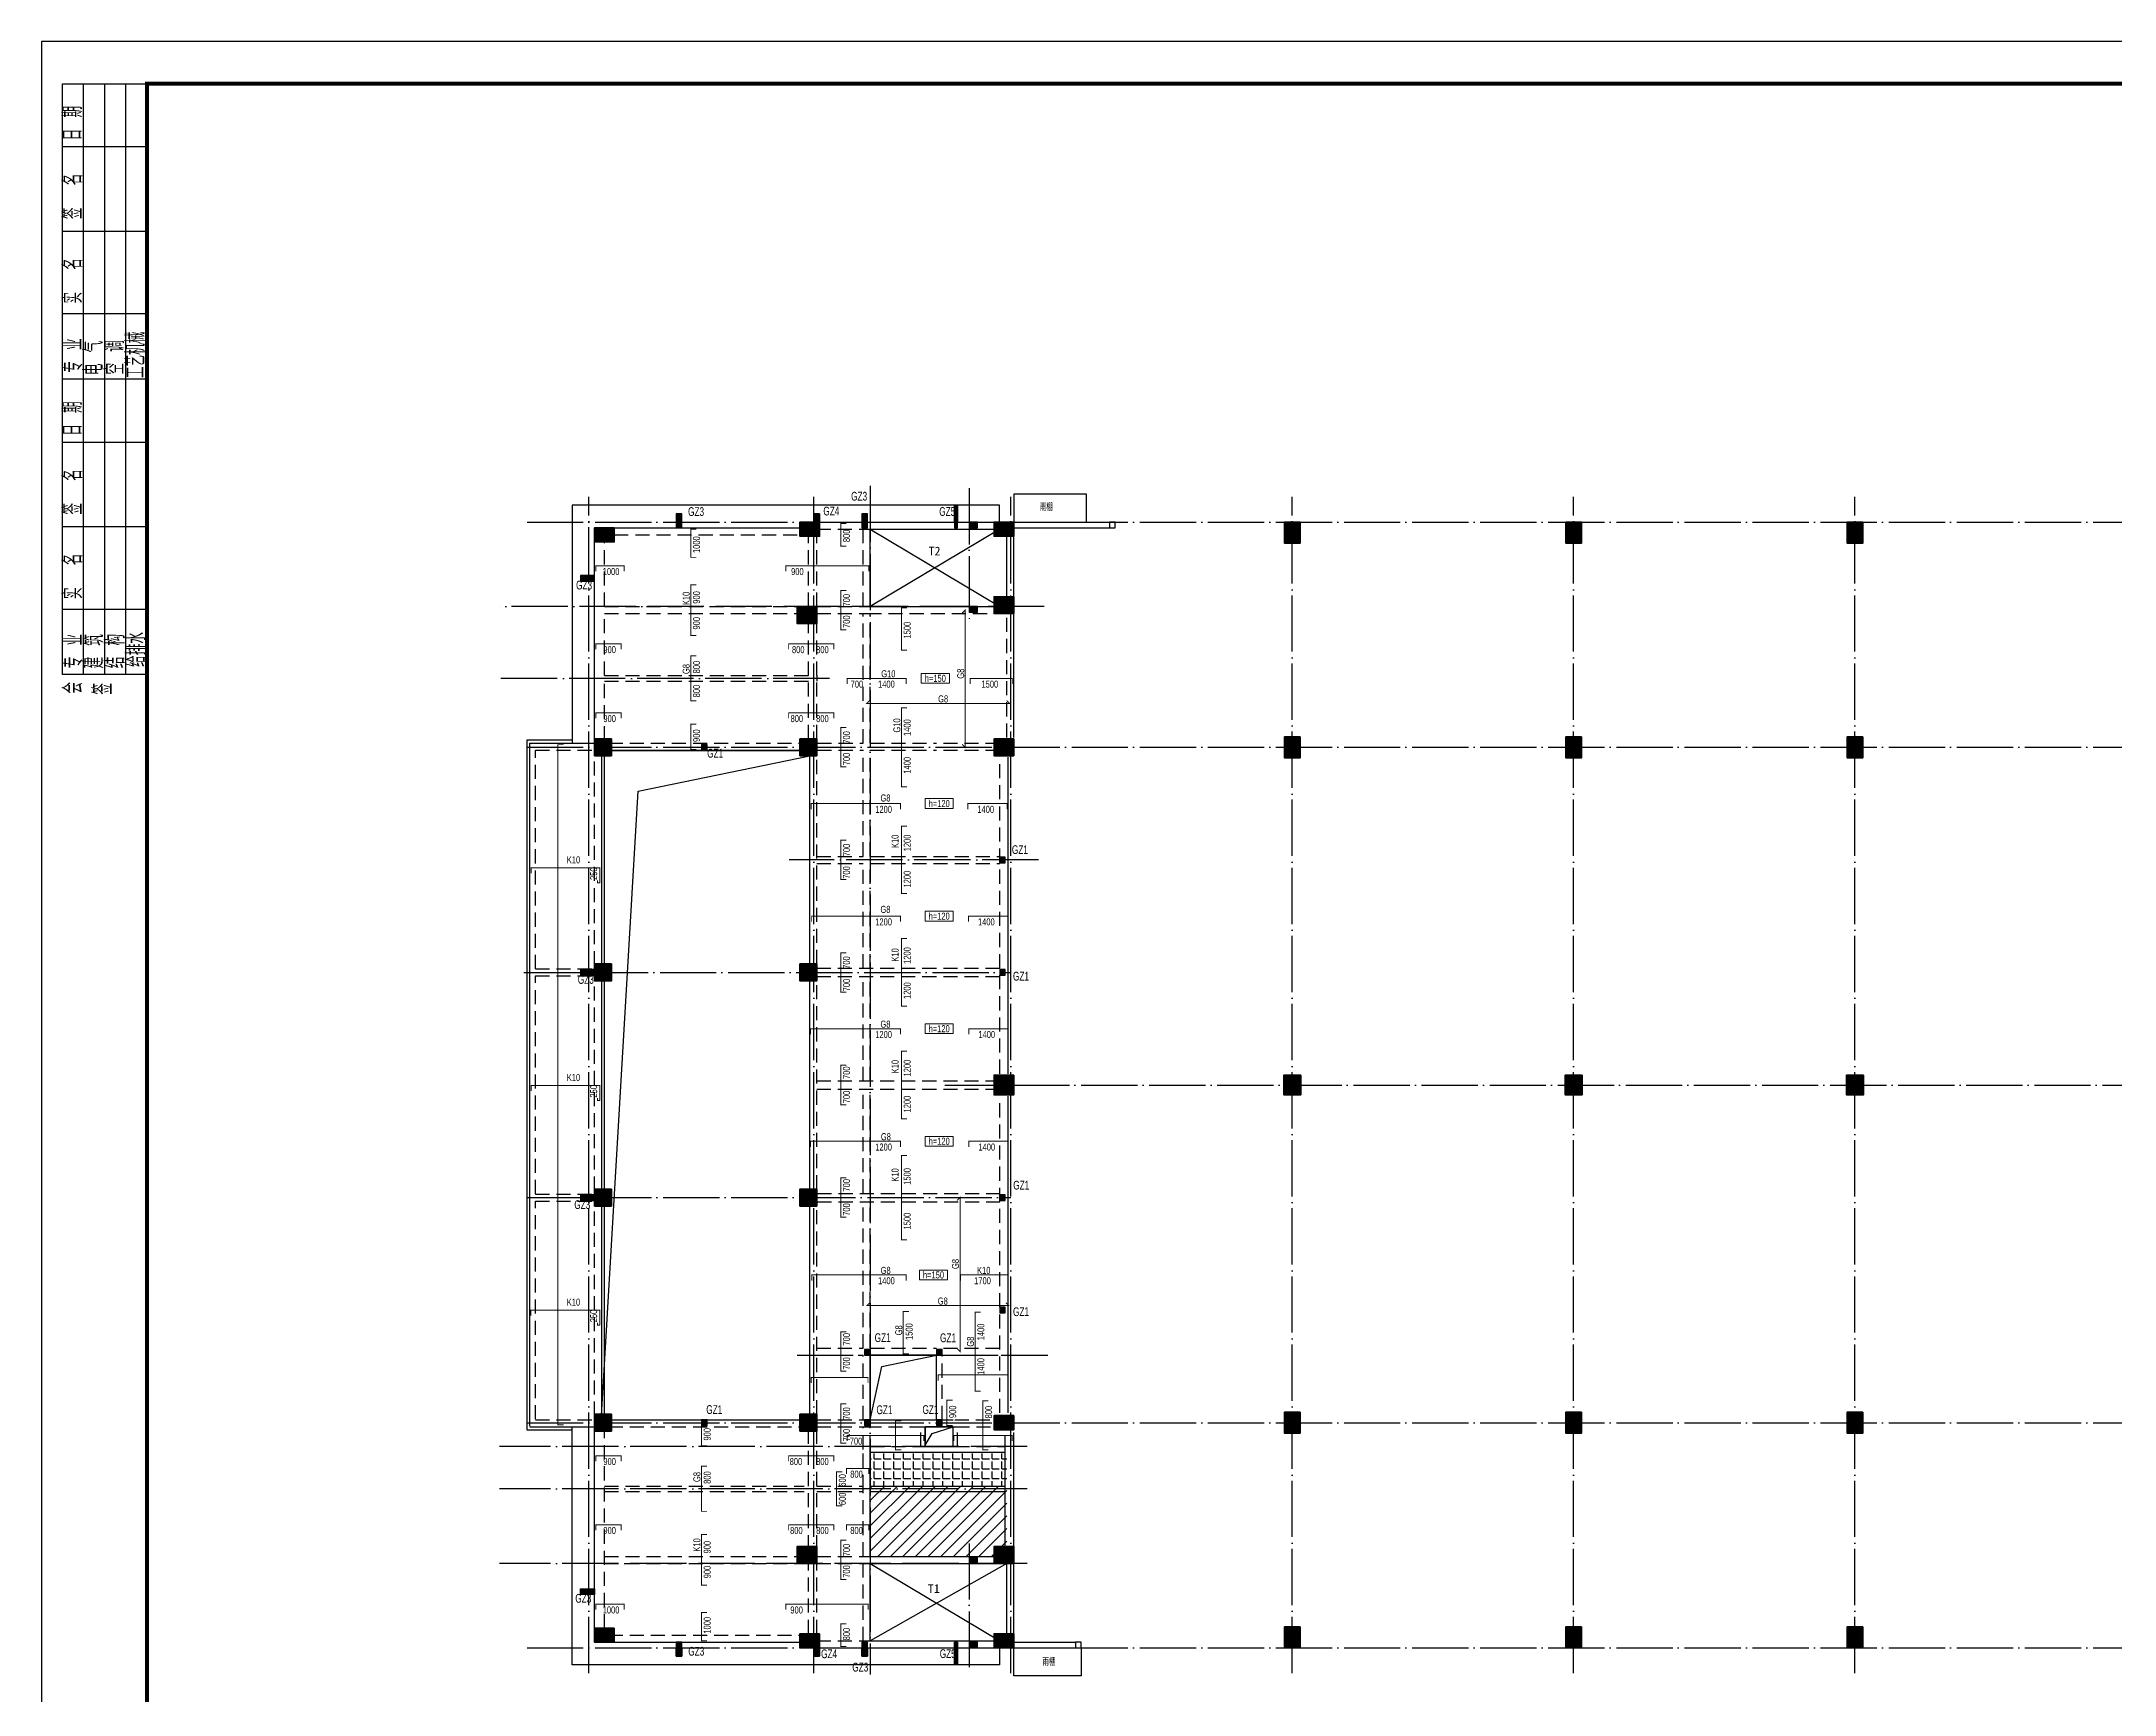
# Model space of a CAD drawing. Extents: x -695511 to 885008, y -751583 to -95266.
# Drawn here: x -69348 to 4335, y -397468 to -338728 of the extents above; entities that cross this region are included whole.
import ezdxf
from ezdxf.enums import TextEntityAlignment as Align

# ---------------------------------------------------------------- set-up
doc = ezdxf.new("R2010")
doc.units = 0
doc.header["$LTSCALE"] = 1000
doc.header["$MEASUREMENT"] = 0
doc.linetypes.add('DOTE', pattern=[2.42, 2, -0.2, 0.02, -0.2])
doc.linetypes.add('线型3', pattern=[750, 500, -250])
for name, color, linetype in [('14', 1, 'Continuous'), ('3T_GLASS', 5, 'Continuous'), ('_0', 7, 'Continuous'), ('DOTE', 1, 'Continuous'), ('GZ', 211, 'Continuous'), ('PUB_HATCH', 8, 'Continuous'), ('PUB_TITLE', 4, 'Continuous'), ('SEDOTE', 40, 'DOTE'), ('TZ', 11, 'Continuous'), ('WALL', 4, 'Continuous'), ('填充', 8, 'Continuous'), ('板厚标注', 7, 'Continuous'), ('板厚标注边框', 7, 'Continuous')]:
    doc.layers.add(name, color=color, linetype=linetype)
for name, color, linetype, lineweight in [('BEAM', 4, 'Continuous', 25), ('BEAM-DASH', 4, '线型3', 25), ('HOLE', 7, 'Continuous', 25), ('楼板正筋文字', 7, 'Continuous', 18), ('楼板正筋钢筋', 1, 'Continuous', 35), ('楼板负筋文字', 7, 'Continuous', 18), ('楼板负筋标注', 142, 'Continuous', 18), ('楼板负筋钢筋', 14, 'Continuous', 35), ('砼柱', 2, 'Continuous', 35)]:
    doc.layers.add(name, color=color, linetype=linetype, lineweight=lineweight)
doc.styles.add('hztxt', font='romand_pkpm', dxfattribs={"bigfont": 'gbcbig'})
doc.styles.add('宋体', font='simsun.ttc')
doc.styles.add('样式 1', font='GS_TXT.shx', dxfattribs={"width": 0.7, "height": 375, "bigfont": 'yjkchn.shx'})
doc.styles.add('样式 5', font='GS_TXT.shx', dxfattribs={"width": 0.7, "height": 250, "bigfont": 'yjkchn.shx'})

# ---------------------------------------------------------------- blocks, each defined once
blk = doc.blocks.new('zw')
at = {"layer": 'DOTE', "linetype": 'DOTE'}
for p, q in [((-185373, -1049032), (-185373, -1007232)), ((-177373, -1049032), (-177373, -1007232)), ((-170373, -1049032), (-170373, -1007232)), ((-160373, -1049032), (-160373, -1007232)), ((-150373, -1049032), (-150373, -1007232)), ((-140373, -1049032), (-140373, -1007232)), ((-187573, -1008132), (-73373, -1008132)), ((-187573, -1016132), (-73373, -1016132)), ((-187684, -1024132), (-170373, -1024132)), ((-172717, -1028132), (-73373, -1028132)), ((-187573, -1032132), (-170373, -1032132)), ((-187573, -1040132), (-73373, -1040132)), ((-187573, -1048132), (-73373, -1048132))]:
    blk.add_line(p, q, dxfattribs=at)
blk = doc.blocks.new('2fmb')
at = {"layer": 'BEAM'}
for p, q in [((-1574, -768094), (5126, -768094)), ((5626, -767894), (7426, -767894)), ((7426, -767894), (12126, -767894)), ((7426, -768144), (12126, -768144)), ((7526, -770894), (7526, -768144)), ((12376, -770644), (12376, -768394)), ((12626, -770644), (12626, -768394)), ((-2274, -770994), (-2274, -768594)), ((-2274, -773444), (-2274, -770994)), ((7426, -770894), (12126, -770894)), ((12626, -775544), (12626, -771144)), ((-2274, -775644), (-2274, -773444)), ((5626, -773344), (5626, -773544)), ((-4574, -775744), (-2274, -775744)), ((-4574, -783894), (-4574, -775744)), ((-1924, -783644), (-1924, -776144)), ((-1774, -775994), (5051, -775994)), ((5376, -783594), (5376, -776194)), ((12426, -787494), (12426, -776244)), ((-4574, -791894), (-4574, -783894)), ((-1924, -791644), (-1924, -784144)), ((5376, -791594), (5376, -784194)), ((12426, -799544), (12426, -788294)), ((-4574, -800019), (-4574, -791894)), ((-1924, -799644), (-1924, -792144)), ((5376, -799594), (5376, -792194)), ((7526, -799794), (7526, -797494)), ((7526, -797494), (9876, -797494)), ((9876, -799794), (9876, -797494)), ((-4574, -800044), (-2274, -800044)), ((-2274, -807194), (-2274, -800144)), ((-1774, -799794), (5026, -799794)), ((7426, -799794), (9401, -799794)), ((9401, -799794), (9976, -799794)), ((9401, -800044), (9976, -800044)), ((9476, -800744), (9476, -800044)), ((9976, -800044), (10551, -800044)), ((10476, -800744), (10476, -800044)), ((7526, -802244), (7526, -800844)), ((9401, -800744), (10551, -800744)), ((12326, -802244), (12326, -800844)), ((12626, -800844), (12626, -800244)), ((12626, -802244), (12626, -800844)), ((7526, -800944), (9426, -800944)), ((9426, -800944), (10526, -800944)), ((10526, -800944), (12326, -800944)), ((7526, -804644), (7526, -802244)), ((12326, -804394), (12326, -802244)), ((12626, -804394), (12626, -802244)), ((7426, -804644), (12126, -804644)), ((7426, -804894), (12126, -804894)), ((7526, -807644), (7526, -804894)), ((12376, -807394), (12376, -804894)), ((12626, -807394), (12626, -804894)), ((-1774, -807694), (5126, -807694)), ((5626, -807894), (7426, -807894)), ((7426, -807644), (12126, -807644)), ((7426, -807894), (12126, -807894))]:
    blk.add_line(p, q, dxfattribs=at)
at = {"layer": 'BEAM', "color": 2}
for p, q in [((7526, -802144), (12326, -802144)), ((7526, -802344), (12326, -802344))]:
    blk.add_line(p, q, dxfattribs=at)
at = {"layer": 'BEAM-DASH', "ltscale": 0.001}
for p, q in [((-1574, -768344), (5126, -768344)), ((5326, -770894), (5326, -768394)), ((5626, -768144), (7426, -768144)), ((5626, -770894), (5626, -768394)), ((7276, -770894), (7276, -768144)), ((-1924, -770894), (-1924, -768594)), ((-1924, -770894), (5126, -770894)), ((-1924, -771144), (5126, -771144)), ((-1924, -773344), (-1924, -771144)), ((5326, -773344), (5326, -771394)), ((5626, -770894), (7426, -770894)), ((5626, -771144), (7426, -771144)), ((5626, -773344), (5626, -771394)), ((7276, -775744), (7276, -771144)), ((7426, -771144), (12126, -771144)), ((7526, -775744), (7526, -771144)), ((12376, -775544), (12376, -771144)), ((-1924, -773344), (5326, -773344)), ((-1924, -775644), (-1924, -773544)), ((-1924, -773544), (5326, -773544)), ((5326, -775594), (5326, -773544)), ((5626, -775594), (5626, -773544)), ((-1774, -775744), (5051, -775744)), ((5651, -775744), (7276, -775744)), ((7526, -775744), (9876, -775744)), ((10126, -775744), (12076, -775744)), ((-4374, -775994), (-2274, -775994)), ((-4374, -783769), (-4374, -775994)), ((-2274, -783644), (-2274, -776144)), ((5626, -783594), (5626, -776194)), ((5651, -775994), (7276, -775994)), ((7276, -779769), (7276, -775994)), ((7526, -775994), (9876, -775994)), ((7526, -779769), (7526, -775994)), ((10126, -775994), (12076, -775994)), ((12126, -787492), (12126, -776244)), ((5626, -779769), (7276, -779769)), ((5626, -780019), (7276, -780019)), ((7276, -783744), (7276, -780019)), ((7526, -779769), (12126, -779769)), ((7526, -783744), (7526, -780019)), ((7526, -780019), (12126, -780019)), ((-4374, -783769), (-2274, -783769)), ((5626, -783744), (12126, -783744)), ((-4374, -784019), (-2274, -784019)), ((-4374, -791769), (-4374, -784019)), ((-2274, -791644), (-2274, -784144)), ((5626, -784044), (12126, -784044)), ((5626, -791594), (5626, -784194)), ((7276, -787744), (7276, -784044)), ((7526, -787744), (7526, -784044)), ((5626, -787744), (11926, -787744)), ((5626, -788044), (11926, -788044)), ((7276, -791744), (7276, -788044)), ((7526, -791744), (7526, -788044)), ((12126, -799544), (12126, -788295)), ((-4374, -791769), (-2274, -791769)), ((-4374, -792019), (-2274, -792019)), ((-4374, -799769), (-4374, -792019)), ((5651, -791744), (12126, -791744)), ((5651, -792044), (12126, -792044)), ((7276, -797244), (7276, -792044)), ((7526, -797244), (7526, -792044)), ((-2274, -799644), (-2274, -792144)), ((5626, -799594), (5626, -792194)), ((5626, -797244), (7276, -797244)), ((7526, -797244), (9876, -797244)), ((10126, -797244), (12126, -797244)), ((5626, -797494), (7276, -797494)), ((7276, -799794), (7276, -797494)), ((10076, -797494), (12126, -797494)), ((10076, -799794), (10076, -797494)), ((-4374, -799794), (-2274, -799794)), ((-1924, -807194), (-1924, -800144)), ((-1774, -800044), (5026, -800044)), ((5326, -802144), (5326, -800194)), ((5626, -799794), (7426, -799794)), ((5626, -800044), (7426, -800044)), ((5626, -802144), (5626, -800194)), ((7276, -800844), (7276, -800044)), ((7426, -800044), (9401, -800044)), ((7526, -800844), (7526, -800044)), ((9326, -800744), (9326, -800044)), ((9976, -799794), (10526, -799794)), ((10526, -799794), (12076, -799794)), ((10551, -800044), (12076, -800044)), ((10626, -800744), (10626, -800044)), ((7276, -802244), (7276, -800844)), ((7526, -800744), (9401, -800744)), ((10551, -800744), (12326, -800744)), ((12326, -800844), (12326, -800244)), ((-1924, -802144), (5176, -802144)), ((-1924, -802344), (5176, -802344)), ((5326, -804394), (5326, -802344)), ((5626, -802144), (7276, -802144)), ((5626, -802144), (5776, -802144)), ((5626, -804394), (5626, -802344)), ((5626, -802344), (7276, -802344)), ((5626, -802344), (5776, -802344)), ((7276, -804644), (7276, -802244)), ((-1924, -804644), (5126, -804644)), ((-1924, -804894), (5126, -804894)), ((5326, -807394), (5326, -804894)), ((5626, -804644), (7426, -804644)), ((5626, -807394), (5626, -804894)), ((5626, -804894), (7426, -804894)), ((7276, -807644), (7276, -804894)), ((-1774, -807444), (5126, -807444)), ((5626, -807644), (7426, -807644))]:
    blk.add_line(p, q, dxfattribs=at)
blk = doc.blocks.new('1fcol')
at = {"layer": '填充'}
h = blk.add_hatch(color=256, dxfattribs=at)
h.dxf.hatch_style = 1
h.paths.add_polyline_path([(-213643, -863463), (-214343, -863463), (-214343, -863963), (-213643, -863963)])
h = blk.add_hatch(color=256, dxfattribs=at)
h.dxf.hatch_style = 1
h.paths.add_polyline_path([(-206343, -863263), (-207043, -863263), (-207043, -863763), (-206343, -863763)])
h = blk.add_hatch(color=256, dxfattribs=at)
h.dxf.hatch_style = 1
h.paths.add_polyline_path([(-199443, -863263), (-200143, -863263), (-200143, -863763), (-199443, -863763)])
h = blk.add_hatch(color=256, dxfattribs=at)
h.dxf.hatch_style = 1
h.paths.add_polyline_path([(-189268, -863263), (-189818, -863263), (-189818, -864013), (-189268, -864013)])
h = blk.add_hatch(color=256, dxfattribs=at)
h.dxf.hatch_style = 1
h.paths.add_polyline_path([(-179268, -863263), (-179818, -863263), (-179818, -864013), (-179268, -864013)])
h = blk.add_hatch(color=256, dxfattribs=at)
h.dxf.hatch_style = 1
h.paths.add_polyline_path([(-169268, -863263), (-169818, -863263), (-169818, -864013), (-169268, -864013)])
h = blk.add_hatch(color=256, dxfattribs=at)
h.dxf.hatch_style = 1
h.paths.add_polyline_path([(-206443, -866263), (-207143, -866263), (-207143, -866863), (-206443, -866863)])
h = blk.add_hatch(color=256, dxfattribs=at)
h.dxf.hatch_style = 1
h.paths.add_polyline_path([(-199443, -865913), (-200143, -865913), (-200143, -866513), (-199443, -866513)])
h = blk.add_hatch(color=256, dxfattribs=at)
h.dxf.hatch_style = 1
h.paths.add_polyline_path([(-189268, -870888), (-189818, -870888), (-189818, -871638), (-189268, -871638)])
h = blk.add_hatch(color=256, dxfattribs=at)
h.dxf.hatch_style = 1
h.paths.add_polyline_path([(-179268, -870888), (-179818, -870888), (-179818, -871638), (-179268, -871638)])
h = blk.add_hatch(color=256, dxfattribs=at)
h.dxf.hatch_style = 1
h.paths.add_polyline_path([(-169268, -870888), (-169818, -870888), (-169818, -871638), (-169268, -871638)])
h = blk.add_hatch(color=256, dxfattribs=at)
h.dxf.hatch_style = 1
h.paths.add_polyline_path([(-213743, -870963), (-214343, -870963), (-214343, -871563), (-213743, -871563)])
h = blk.add_hatch(color=256, dxfattribs=at)
h.dxf.hatch_style = 1
h.paths.add_polyline_path([(-206443, -870963), (-207043, -870963), (-207043, -871563), (-206443, -871563)])
h = blk.add_hatch(color=256, dxfattribs=at)
h.dxf.hatch_style = 1
h.paths.add_polyline_path([(-199443, -870963), (-200143, -870963), (-200143, -871563), (-199443, -871563)])
h = blk.add_hatch(color=256, dxfattribs=at)
h.dxf.hatch_style = 1
h.paths.add_polyline_path([(-213743, -878963), (-214343, -878963), (-214343, -879563), (-213743, -879563)])
h = blk.add_hatch(color=256, dxfattribs=at)
h.dxf.hatch_style = 1
h.paths.add_polyline_path([(-206443, -878963), (-207043, -878963), (-207043, -879563), (-206443, -879563)])
h = blk.add_hatch(color=256, dxfattribs=at)
h.dxf.hatch_style = 1
h.paths.add_polyline_path([(-199443, -882913), (-200143, -882913), (-200143, -883613), (-199443, -883613)])
h = blk.add_hatch(color=256, dxfattribs=at)
h.dxf.hatch_style = 1
h.paths.add_polyline_path([(-189243, -882913), (-189843, -882913), (-189843, -883613), (-189243, -883613)])
h = blk.add_hatch(color=256, dxfattribs=at)
h.dxf.hatch_style = 1
h.paths.add_polyline_path([(-179243, -882913), (-179843, -882913), (-179843, -883613), (-179243, -883613)])
h = blk.add_hatch(color=256, dxfattribs=at)
h.dxf.hatch_style = 1
h.paths.add_polyline_path([(-169243, -882913), (-169843, -882913), (-169843, -883613), (-169243, -883613)])
h = blk.add_hatch(color=256, dxfattribs=at)
h.dxf.hatch_style = 1
h.paths.add_polyline_path([(-213743, -886963), (-214343, -886963), (-214343, -887563), (-213743, -887563)])
h = blk.add_hatch(color=256, dxfattribs=at)
h.dxf.hatch_style = 1
h.paths.add_polyline_path([(-206443, -886963), (-207043, -886963), (-207043, -887563), (-206443, -887563)])
h = blk.add_hatch(color=256, dxfattribs=at)
h.dxf.hatch_style = 1
h.paths.add_polyline_path([(-213743, -894963), (-214343, -894963), (-214343, -895563), (-213743, -895563)])
h = blk.add_hatch(color=256, dxfattribs=at)
h.dxf.hatch_style = 1
h.paths.add_polyline_path([(-206443, -894963), (-207043, -894963), (-207043, -895563), (-206443, -895563)])
h = blk.add_hatch(color=256, dxfattribs=at)
h.dxf.hatch_style = 1
h.paths.add_polyline_path([(-199443, -895013), (-200143, -895013), (-200143, -895513), (-199443, -895513)])
h = blk.add_hatch(color=256, dxfattribs=at)
h.dxf.hatch_style = 1
h.paths.add_polyline_path([(-189268, -894888), (-189818, -894888), (-189818, -895638), (-189268, -895638)])
h = blk.add_hatch(color=256, dxfattribs=at)
h.dxf.hatch_style = 1
h.paths.add_polyline_path([(-179268, -894888), (-179818, -894888), (-179818, -895638), (-179268, -895638)])
h = blk.add_hatch(color=256, dxfattribs=at)
h.dxf.hatch_style = 1
h.paths.add_polyline_path([(-169268, -894888), (-169818, -894888), (-169818, -895638), (-169268, -895638)])
h = blk.add_hatch(color=256, dxfattribs=at)
h.dxf.hatch_style = 1
h.paths.add_polyline_path([(-206443, -899663), (-207143, -899663), (-207143, -900263), (-206443, -900263)])
h = blk.add_hatch(color=256, dxfattribs=at)
h.dxf.hatch_style = 1
h.paths.add_polyline_path([(-199443, -899663), (-200143, -899663), (-200143, -900263), (-199443, -900263)])
h = blk.add_hatch(color=256, dxfattribs=at)
h.dxf.hatch_style = 1
h.paths.add_polyline_path([(-213643, -902563), (-214343, -902563), (-214343, -903063), (-213643, -903063)])
h = blk.add_hatch(color=256, dxfattribs=at)
h.dxf.hatch_style = 1
h.paths.add_polyline_path([(-189268, -902513), (-189818, -902513), (-189818, -903263), (-189268, -903263)])
h = blk.add_hatch(color=256, dxfattribs=at)
h.dxf.hatch_style = 1
h.paths.add_polyline_path([(-179268, -902513), (-179818, -902513), (-179818, -903263), (-179268, -903263)])
h = blk.add_hatch(color=256, dxfattribs=at)
h.dxf.hatch_style = 1
h.paths.add_polyline_path([(-169268, -902513), (-169818, -902513), (-169818, -903263), (-169268, -903263)])
h = blk.add_hatch(color=256, dxfattribs=at)
h.dxf.hatch_style = 1
h.paths.add_polyline_path([(-206343, -902763), (-207043, -902763), (-207043, -903263), (-206343, -903263)])
h = blk.add_hatch(color=256, dxfattribs=at)
h.dxf.hatch_style = 1
h.paths.add_polyline_path([(-199443, -902763), (-200143, -902763), (-200143, -903263), (-199443, -903263)])
at = {"layer": '砼柱', "lineweight": 35}
for points in [[(-213643, -863463), (-214343, -863463), (-214343, -863963), (-213643, -863963)], [(-206343, -863263), (-207043, -863263), (-207043, -863763), (-206343, -863763)], [(-199443, -863263), (-200143, -863263), (-200143, -863763), (-199443, -863763)], [(-189268, -863263), (-189818, -863263), (-189818, -864013), (-189268, -864013)], [(-179268, -863263), (-179818, -863263), (-179818, -864013), (-179268, -864013)], [(-169268, -863263), (-169818, -863263), (-169818, -864013), (-169268, -864013)], [(-206443, -866263), (-207143, -866263), (-207143, -866863), (-206443, -866863)], [(-199443, -865913), (-200143, -865913), (-200143, -866513), (-199443, -866513)], [(-189268, -870888), (-189818, -870888), (-189818, -871638), (-189268, -871638)], [(-179268, -870888), (-179818, -870888), (-179818, -871638), (-179268, -871638)], [(-169268, -870888), (-169818, -870888), (-169818, -871638), (-169268, -871638)], [(-213743, -870963), (-214343, -870963), (-214343, -871563), (-213743, -871563)], [(-206443, -870963), (-207043, -870963), (-207043, -871563), (-206443, -871563)], [(-199443, -870963), (-200143, -870963), (-200143, -871563), (-199443, -871563)], [(-213743, -878963), (-214343, -878963), (-214343, -879563), (-213743, -879563)], [(-206443, -878963), (-207043, -878963), (-207043, -879563), (-206443, -879563)], [(-199443, -882913), (-200143, -882913), (-200143, -883613), (-199443, -883613)], [(-189243, -882913), (-189843, -882913), (-189843, -883613), (-189243, -883613)], [(-179243, -882913), (-179843, -882913), (-179843, -883613), (-179243, -883613)], [(-169243, -882913), (-169843, -882913), (-169843, -883613), (-169243, -883613)], [(-213743, -886963), (-214343, -886963), (-214343, -887563), (-213743, -887563)], [(-206443, -886963), (-207043, -886963), (-207043, -887563), (-206443, -887563)], [(-213743, -894963), (-214343, -894963), (-214343, -895563), (-213743, -895563)], [(-206443, -894963), (-207043, -894963), (-207043, -895563), (-206443, -895563)], [(-199443, -895013), (-200143, -895013), (-200143, -895513), (-199443, -895513)], [(-189268, -894888), (-189818, -894888), (-189818, -895638), (-189268, -895638)], [(-179268, -894888), (-179818, -894888), (-179818, -895638), (-179268, -895638)], [(-169268, -894888), (-169818, -894888), (-169818, -895638), (-169268, -895638)], [(-206443, -899663), (-207143, -899663), (-207143, -900263), (-206443, -900263)], [(-199443, -899663), (-200143, -899663), (-200143, -900263), (-199443, -900263)], [(-213643, -902563), (-214343, -902563), (-214343, -903063), (-213643, -903063)], [(-189268, -902513), (-189818, -902513), (-189818, -903263), (-189268, -903263)], [(-179268, -902513), (-179818, -902513), (-179818, -903263), (-179268, -903263)], [(-169268, -902513), (-169818, -902513), (-169818, -903263), (-169268, -903263)], [(-206343, -902763), (-207043, -902763), (-207043, -903263), (-206343, -903263)], [(-199443, -902763), (-200143, -902763), (-200143, -903263), (-199443, -903263)]]:
    blk.add_lwpolyline(points, close=True, dxfattribs=at)
blk = doc.blocks.new('2fzx')
h = blk.add_hatch(color=256)
h.dxf.hatch_style = 1
h.paths.add_polyline_path([(-52886, -1036386), (-53087, -1036386), (-53087, -1036886), (-52886, -1036886)])
h = blk.add_hatch(color=256)
h.dxf.hatch_style = 1
h.paths.add_polyline_path([(-48187, -1036386), (-47987, -1036386), (-47987, -1036886), (-48187, -1036886)])
h = blk.add_hatch(color=256)
h.dxf.hatch_style = 1
h.paths.add_polyline_path([(-46286, -1036386), (-46486, -1036386), (-46486, -1036886), (-46286, -1036886)])
h = blk.add_hatch(color=256)
h.dxf.hatch_style = 1
h.paths.add_polyline_path([(-43087, -1036886), (-43087, -1036086), (-43187, -1036086), (-43187, -1036886)])
h = blk.add_hatch(color=256)
h.dxf.hatch_style = 1
h.paths.add_polyline_path([(-56486, -1038787), (-55986, -1038787), (-55986, -1038587), (-56486, -1038587)])
h = blk.add_hatch(color=256)
h.dxf.hatch_style = 1
h.paths.add_polyline_path([(-56486, -1052786), (-55986, -1052786), (-55986, -1052586), (-56486, -1052586)])
h = blk.add_hatch(color=256)
h.dxf.hatch_style = 1
h.paths.add_polyline_path([(-56486, -1060786), (-55986, -1060786), (-55986, -1060586), (-56486, -1060586)])
h = blk.add_hatch(color=256)
h.dxf.hatch_style = 1
h.paths.add_polyline_path([(-56486, -1074587), (-55986, -1074587), (-55986, -1074787), (-56486, -1074787)])
h = blk.add_hatch(color=256)
h.dxf.hatch_style = 1
h.paths.add_polyline_path([(-52886, -1076986), (-52886, -1076486), (-53087, -1076486), (-53087, -1076986)])
h = blk.add_hatch(color=256)
h.dxf.hatch_style = 1
h.paths.add_polyline_path([(-47987, -1076986), (-47987, -1076486), (-48187, -1076486), (-48187, -1076986)])
h = blk.add_hatch(color=256)
h.dxf.hatch_style = 1
h.paths.add_polyline_path([(-46286, -1076986), (-46286, -1076486), (-46486, -1076486), (-46486, -1076986)])
h = blk.add_hatch(color=256)
h.dxf.hatch_style = 1
h.paths.add_polyline_path([(-43087, -1076486), (-43087, -1077286), (-43187, -1077286), (-43187, -1076486)])
blk.add_lwpolyline([(-41587, -1076686), (-41587, -1077286), (-56786, -1077286), (-56786, -1068836)])
at = {"color": 4}
for points in [[(-52886, -1076986), (-52886, -1076486), (-53087, -1076486), (-53087, -1076986), (-52886, -1076986)], [(-47987, -1076986), (-47987, -1076486), (-48187, -1076486), (-48187, -1076986), (-47987, -1076986)], [(-46286, -1076986), (-46286, -1076486), (-46486, -1076486), (-46486, -1076986), (-46286, -1076986)]]:
    blk.add_lwpolyline(points, dxfattribs=at)
at = {"layer": '_0'}
for points in [[(-41587, -1036686), (-41587, -1036086), (-56786, -1036086), (-56786, -1044536)], [(-56786, -1044436), (-58387, -1044436), (-58387, -1068936), (-56786, -1068936)]]:
    blk.add_lwpolyline(points, dxfattribs=at)
at = {"layer": 'WALL'}
for points in [[(-52886, -1036386), (-53087, -1036386), (-53087, -1036886), (-52886, -1036886)], [(-48187, -1036386), (-47987, -1036386), (-47987, -1036886), (-48187, -1036886)], [(-46286, -1036386), (-46486, -1036386), (-46486, -1036886), (-46286, -1036886)], [(-56486, -1038787), (-55986, -1038787), (-55986, -1038587), (-56486, -1038587)], [(-56486, -1052786), (-55986, -1052786), (-55986, -1052586), (-56486, -1052586)], [(-56486, -1060786), (-55986, -1060786), (-55986, -1060586), (-56486, -1060586)], [(-56486, -1074587), (-55986, -1074587), (-55986, -1074787), (-56486, -1074787)]]:
    blk.add_lwpolyline(points, close=True, dxfattribs=at)
for points in [[(-52886, -1036686), (-52886, -1036386), (-53087, -1036386), (-53087, -1036686), (-52886, -1036686)], [(-47987, -1036686), (-47987, -1036386), (-48187, -1036386), (-48187, -1036686), (-47987, -1036686)], [(-46286, -1036686), (-46286, -1036386), (-46486, -1036386), (-46486, -1036686), (-46286, -1036686)], [(-43187, -1036686), (-43187, -1036086), (-43087, -1036086), (-43087, -1036686), (-43187, -1036686)], [(-43087, -1036886), (-43087, -1036086), (-43187, -1036086), (-43187, -1036886), (-43087, -1036886)], [(-43087, -1076486), (-43087, -1077286), (-43187, -1077286), (-43187, -1076486), (-43087, -1076486)], [(-52886, -1076686), (-52886, -1076986), (-53087, -1076986), (-53087, -1076686), (-52886, -1076686)], [(-47987, -1076686), (-47987, -1076986), (-48187, -1076986), (-48187, -1076686), (-47987, -1076686)], [(-46286, -1076686), (-46286, -1076986), (-46486, -1076986), (-46486, -1076686), (-46286, -1076686)]]:
    blk.add_lwpolyline(points, dxfattribs=at)
blk = doc.blocks.new('2fgzz')
at = {"layer": 'GZ'}
h = blk.add_hatch(color=256, dxfattribs=at)
h.dxf.hatch_style = 1
h.paths.add_polyline_path([(2749, -683477), (2749, -683677), (2949, -683677), (2949, -683477)])
h = blk.add_hatch(color=256, dxfattribs=at)
h.dxf.hatch_style = 1
h.paths.add_polyline_path([(13349, -687477), (13349, -687677), (13549, -687677), (13549, -687477)])
h = blk.add_hatch(color=256, dxfattribs=at)
h.dxf.hatch_style = 1
h.paths.add_polyline_path([(13349, -691477), (13349, -691677), (13549, -691677), (13549, -691477)])
h = blk.add_hatch(color=256, dxfattribs=at)
h.dxf.hatch_style = 1
h.paths.add_polyline_path([(13349, -699477), (13349, -699677), (13549, -699677), (13549, -699477)])
h = blk.add_hatch(color=256, dxfattribs=at)
h.dxf.hatch_style = 1
h.paths.add_polyline_path([(13349, -703477), (13349, -703677), (13549, -703677), (13549, -703477)])
h = blk.add_hatch(color=256, dxfattribs=at)
h.dxf.hatch_style = 1
h.paths.add_polyline_path([(8549, -704977), (8549, -705177), (8749, -705177), (8749, -704977)])
h = blk.add_hatch(color=256, dxfattribs=at)
h.dxf.hatch_style = 1
h.paths.add_polyline_path([(11099, -704977), (11099, -705177), (11299, -705177), (11299, -704977)])
h = blk.add_hatch(color=256, dxfattribs=at)
h.dxf.hatch_style = 1
h.paths.add_polyline_path([(2749, -707477), (2749, -707677), (2949, -707677), (2949, -707477)])
h = blk.add_hatch(color=256, dxfattribs=at)
h.dxf.hatch_style = 1
h.paths.add_polyline_path([(8549, -707477), (8549, -707677), (8749, -707677), (8749, -707477)])
h = blk.add_hatch(color=256, dxfattribs=at)
h.dxf.hatch_style = 1
h.paths.add_polyline_path([(11099, -707477), (11099, -707677), (11299, -707677), (11299, -707477)])
for points in [[(2749, -683477), (2749, -683677), (2949, -683677), (2949, -683477)], [(13349, -687477), (13349, -687677), (13549, -687677), (13549, -687477)], [(13349, -691477), (13349, -691677), (13549, -691677), (13549, -691477)], [(13349, -699477), (13349, -699677), (13549, -699677), (13549, -699477)], [(13349, -703477), (13349, -703677), (13549, -703677), (13549, -703477)], [(8549, -704977), (8549, -705177), (8749, -705177), (8749, -704977)], [(11099, -704977), (11099, -705177), (11299, -705177), (11299, -704977)], [(2749, -707477), (2749, -707677), (2949, -707677), (2949, -707477)], [(8549, -707477), (8549, -707677), (8749, -707677), (8749, -707477)], [(11099, -707477), (11099, -707677), (11299, -707677), (11299, -707477)]]:
    blk.add_lwpolyline(points, close=True, dxfattribs=at)
blk = doc.blocks.new('A$C393D5F54')
at = {"layer": '14'}
for p, q in [((0, 446), (0, 14446)), ((0, 14446), (2000, 14446)), ((500, 446), (500, 14446)), ((1000, 446), (1000, 14446)), ((1500, 446), (1500, 14446)), ((2000, 446), (2000, 14446)), ((2000, 12946), (0, 12946)), ((2000, 10946), (0, 10946)), ((2000, 8990), (0, 8990)), ((2000, 7446), (0, 7446)), ((2000, 5946), (0, 5946)), ((2000, 3946), (0, 3946)), ((2000, 1990), (0, 1990)), ((2000, 446), (0, 446))]:
    blk.add_line(p, q, dxfattribs=at)
at = {"layer": '14', "style": 'hztxt', "width": 0.85}
for s, p in [('日 期', (462, 13105)), ('签  名', (466, 11238)), ('实  名', (466, 9238)), ('专 业', (472, 7598)), ('工艺机械', (1953, 7471)), ('电 气', (957, 7540)), ('空 调', (1460, 7558)), ('日 期', (462, 6105)), ('签  名', (466, 4238)), ('实  名', (466, 2238)), ('专 业', (480, 598)), ('建 筑', (967, 592)), ('结 构', (1470, 597)), ('给排水', (1970, 629)), ('会', (470, -3)), ('签', (1174, -27))]:
    blk.add_text(s, height=450, rotation=90, dxfattribs=at).set_placement(p)

msp = doc.modelspace()

# ---------------------------------------------------------------- hatches: boundary and pattern name
at = {"layer": 'PUB_HATCH'}
h = msp.add_hatch(dxfattribs=at)
h.set_pattern_fill('ANGLE', color=256, scale=100)
h.set_pattern_definition([(0, (-236728.64, 412084.7), (0, 349.25), [254, -95.25]), (90, (-236728.64, 412084.7), (-349.25, 2e-14), [254, -95.25])])
h.paths.add_polyline_path([(-39890.3, -388908.8), (-35040.3, -388908.8), (-35040.3, -390058.8), (-39890.3, -390058.8)])
h = msp.add_hatch(dxfattribs=at)
h.set_pattern_fill('ANSI31', color=256, scale=200)
h.set_pattern_definition([(45, (-236728.64, 412084.7), (-224.5064, 224.5064), [])])
h.paths.add_polyline_path([(-35040.3, -390058.8), (-39890.3, -390058.8), (-39890.3, -392558.8), (-35040.3, -392558.8)])
at = {"layer": 'TZ'}
h = msp.add_hatch(color=256, dxfattribs=at)
h.dxf.hatch_style = 1
h.paths.add_polyline_path([(-36380.3, -355808.8), (-36380.3, -356008.8), (-36080.3, -356008.8), (-36080.3, -355808.8)])
h = msp.add_hatch(color=256, dxfattribs=at)
h.dxf.hatch_style = 1
h.paths.add_polyline_path([(-36380.3, -355808.8), (-36380.3, -356008.8), (-36080.3, -356008.8), (-36080.3, -355808.8)])
h = msp.add_hatch(color=256, dxfattribs=at)
h.dxf.hatch_style = 1
h.paths.add_polyline_path([(-36380.3, -358808.8), (-36380.3, -359008.8), (-36080.3, -359008.8), (-36080.3, -358808.8)])
h = msp.add_hatch(color=256, dxfattribs=at)
h.dxf.hatch_style = 1
h.paths.add_polyline_path([(-36380.3, -358808.8), (-36380.3, -359008.8), (-36080.3, -359008.8), (-36080.3, -358808.8)])
h = msp.add_hatch(color=256, dxfattribs=at)
h.dxf.hatch_style = 1
h.paths.add_polyline_path([(-36380.3, -392608.8), (-36380.3, -392808.8), (-36080.3, -392808.8), (-36080.3, -392608.8)])
h = msp.add_hatch(color=256, dxfattribs=at)
h.dxf.hatch_style = 1
h.paths.add_polyline_path([(-36380.3, -395608.8), (-36380.3, -395808.8), (-36080.3, -395808.8), (-36080.3, -395608.8)])

# ---------------------------------------------------------------- linework, layer by layer
at = {"layer": '_0'}
for points in [[(-32210.3, -355808.8), (-32210.3, -354808.8), (-34790.3, -354808.8), (-34790.3, -355808.8)], [(-34790.3, -355808.8), (-31390.3, -355808.8)], [(-31190.3, -356008.8), (-31190.3, -355808.8), (-31390.3, -355808.8), (-31390.3, -356008.8), (-31190.3, -356008.8)], [(-34790.3, -356008.8), (-31390.3, -356008.8)], [(-34790.3, -395608.8), (-32590.3, -395608.8)], [(-32390.3, -395808.8), (-32390.3, -395608.8), (-32590.3, -395608.8), (-32590.3, -395808.8), (-32390.3, -395808.8)], [(-32390.3, -395808.8), (-32390.3, -396808.8), (-34790.3, -396808.8), (-34790.3, -395808.8)], [(-34790.3, -395808.8), (-32590.3, -395808.8)]]:
    msp.add_lwpolyline(points, dxfattribs=at)
at = {"layer": 'HOLE'}
for p, q in [((-39890.3, -356058.8), (-35290.3, -358808.8)), ((-35290.3, -356058.8), (-39890.3, -358808.8)), ((-39890.3, -392808.8), (-35290.3, -395558.8)), ((-35040.3, -392808.8), (-39890.3, -395558.8))]:
    msp.add_line(p, q, dxfattribs=at)
for points in [[(-42040.3, -364108.8), (-42365.3, -364108.8), (-42365.3, -363933.8), (-49190.3, -363933.8), (-49190.3, -364058.8), (-49440.3, -364058.8), (-49440.3, -371558.8), (-49190.3, -371558.8), (-49190.3, -372058.8), (-49440.3, -372058.8), (-49440.3, -379558.8), (-49190.3, -379558.8), (-49190.3, -380058.8), (-49440.3, -380058.8), (-49440.3, -387558.8), (-48136.5, -365371.4), (-42040.3, -364108.8)], [(-37540.3, -385408.8), (-39890.3, -385408.8), (-39890.3, -387708.8), (-39483.7, -385815.4), (-37540.3, -385408.8)], [(-39890.3, -387708.8), (-37540.3, -387708.8), (-37540.3, -385408.8), (-39890.3, -385408.8), (-39890.3, -387708.8)], [(-36940.3, -387958.8), (-37940.3, -387958.8), (-37940.3, -388608.8), (-37685.5, -388188.6), (-36940.3, -387958.8)]]:
    msp.add_lwpolyline(points, close=True, dxfattribs=at)
at = {"layer": 'PUB_TITLE'}
msp.add_lwpolyline([(-69348, -427828), (88302, -427828), (88302, -338728), (-69348, -338728)], close=True, dxfattribs=at)
at = {"layer": 'PUB_TITLE', "const_width": 150}
msp.add_lwpolyline([(-65598, -426328), (86802, -426328), (86802, -340228), (-65598, -340228)], close=True, dxfattribs=at)
at = {"layer": 'SEDOTE', "linetype": 'DOTE'}
for p, q in [((-39890.3, -354518.4), (-39890.3, -396754.5)), ((-33704.8, -358808.8), (-53071.9, -358808.8)), ((-41335.6, -361358.8), (-53071.9, -361358.8)), ((-33907.6, -367808.8), (-42774, -367808.8)), ((-42492.2, -385408.8), (-33574.6, -385408.8)), ((-34318.5, -388658.8), (-53071.9, -388658.8)), ((-34318.5, -390158.8), (-53071.9, -390158.8)), ((-34318.5, -392808.8), (-53071.9, -392808.8))]:
    msp.add_line(p, q, dxfattribs=at)
for points in [[(-36380.3, -354603.3), (-36380.3, -359431.6)], [(-36380.3, -354603.3), (-36380.3, -359431.6)], [(-36380.3, -392096.3), (-36380.3, -396501.9)]]:
    msp.add_lwpolyline(points, dxfattribs=at)
at = {"layer": 'TZ'}
for points in [[(-36380.3, -355808.8), (-36380.3, -356008.8), (-36080.3, -356008.8), (-36080.3, -355808.8)], [(-36380.3, -355808.8), (-36380.3, -356008.8), (-36080.3, -356008.8), (-36080.3, -355808.8)], [(-36380.3, -358808.8), (-36380.3, -359008.8), (-36080.3, -359008.8), (-36080.3, -358808.8)], [(-36380.3, -358808.8), (-36380.3, -359008.8), (-36080.3, -359008.8), (-36080.3, -358808.8)], [(-36380.3, -392608.8), (-36380.3, -392808.8), (-36080.3, -392808.8), (-36080.3, -392608.8)], [(-36380.3, -395608.8), (-36380.3, -395808.8), (-36080.3, -395808.8), (-36080.3, -395608.8)]]:
    msp.add_lwpolyline(points, close=True, dxfattribs=at)
at = {"layer": '板厚标注边框', "lineweight": 18}
for points in [[(-38077.8, -361533.8), (-37077.8, -361533.8), (-37077.8, -361183.8), (-38077.8, -361183.8)], [(-37940.3, -365983.8), (-36940.3, -365983.8), (-36940.3, -365633.8), (-37940.3, -365633.8)], [(-37940.3, -369983.8), (-36940.3, -369983.8), (-36940.3, -369633.8), (-37940.3, -369633.8)], [(-37940.3, -373983.8), (-36940.3, -373983.8), (-36940.3, -373633.8), (-37940.3, -373633.8)], [(-37940.3, -377983.8), (-36940.3, -377983.8), (-36940.3, -377633.8), (-37940.3, -377633.8)], [(-38142.3, -382733.8), (-37142.3, -382733.8), (-37142.3, -382383.8), (-38142.3, -382383.8)]]:
    msp.add_lwpolyline(points, close=True, dxfattribs=at)
at = {"layer": '楼板正筋钢筋', "lineweight": 35, "const_width": 35}
for points in [[(-36620.2, -363702.8), (-36514.2, -363808.8), (-36514.2, -358933.8), (-36620.2, -359039.9)], [(-39909.2, -362146.3), (-40015.3, -362252.3), (-34940.3, -362252.3), (-35046.4, -362146.3)], [(-36806.2, -385177.8), (-36700.1, -385283.8), (-36700.1, -379808.8), (-36806.2, -379914.9)], [(-39909.2, -383543.2), (-40015.3, -383649.3), (-34965.3, -383649.3), (-35071.4, -383543.2)]]:
    msp.add_lwpolyline(points, dxfattribs=at)
at = {"layer": '楼板负筋钢筋', "lineweight": 35, "const_width": 35}
for points in [[(-40740.3, -356658.8), (-40940.3, -356658.8), (-40940.3, -355858.8), (-40740.3, -355858.8)], [(-46071.3, -357058.8), (-46271.3, -357058.8), (-46271.3, -356058.8), (-46071.3, -356058.8)], [(-49640.3, -357558.8), (-49640.3, -357358.8), (-48640.3, -357358.8), (-48640.3, -357558.8)], [(-42890.3, -357558.8), (-42890.3, -357358.8), (-39938.5, -357358.8), (-39938.5, -357558.8)], [(-46071.3, -359833.8), (-46271.3, -359833.8), (-46271.3, -358033.8), (-46071.3, -358033.8)], [(-40740.3, -359633.8), (-40940.3, -359633.8), (-40940.3, -358233.8), (-40740.3, -358233.8)], [(-38582.4, -360358.8), (-38782.4, -360358.8), (-38782.4, -358858.8), (-38582.4, -358858.8)], [(-49640.3, -360333.8), (-49640.3, -360133.8), (-48740.3, -360133.8), (-48740.3, -360333.8)], [(-42790.3, -360333.8), (-42790.3, -360133.8), (-41190.3, -360133.8), (-41190.3, -360333.8)], [(-46071.3, -362158.8), (-46271.3, -362158.8), (-46271.3, -360558.8), (-46071.3, -360558.8)], [(-40715.3, -361558.8), (-40715.3, -361358.8), (-38615.3, -361358.8), (-38615.3, -361558.8)], [(-36340.3, -361558.8), (-36340.3, -361358.8), (-34840.3, -361358.8), (-34840.3, -361558.8)], [(-38582.4, -365208.8), (-38782.4, -365208.8), (-38782.4, -362408.8), (-38582.4, -362408.8)], [(-49640.3, -362783.8), (-49640.3, -362583.8), (-48740.3, -362583.8), (-48740.3, -362783.8)], [(-46071.3, -363883.8), (-46271.3, -363883.8), (-46271.3, -362983.8), (-46071.3, -362983.8)], [(-42790.3, -362783.8), (-42790.3, -362583.8), (-41190.3, -362583.8), (-41190.3, -362783.8)], [(-40740.3, -364508.8), (-40940.3, -364508.8), (-40940.3, -363108.8), (-40740.3, -363108.8)], [(-50790.3, -387883.8), (-50990.3, -387883.8), (-50990.3, -363715.8), (-50790.3, -363715.8)], [(-41991.3, -366008.8), (-41991.3, -365808.8), (-38815.3, -365808.8), (-38815.3, -366008.8)], [(-36424.3, -366008.8), (-36424.3, -365808.8), (-35024.3, -365808.8), (-35024.3, -366008.8)], [(-38582.4, -369008.8), (-38782.4, -369008.8), (-38782.4, -366608.8), (-38582.4, -366608.8)], [(-40740.3, -368508.8), (-40940.3, -368508.8), (-40940.3, -367108.8), (-40740.3, -367108.8)], [(-51937, -368291.8), (-51937, -368091.8), (-49496.3, -368091.8), (-49496.3, -368626.8)], [(-49496.3, -368626.8), (-49583, -368626.8), (-49583, -368537.1)], [(-41972.8, -370008.8), (-41972.8, -369808.8), (-38815.3, -369808.8), (-38815.3, -370008.8)], [(-36402.3, -370008.8), (-36402.3, -369808.8), (-35002.3, -369808.8), (-35002.3, -370008.8)], [(-38582.4, -373008.8), (-38782.4, -373008.8), (-38782.4, -370608.8), (-38582.4, -370608.8)], [(-40740.3, -372508.8), (-40940.3, -372508.8), (-40940.3, -371108.8), (-40740.3, -371108.8)], [(-42010.3, -374008.8), (-42010.3, -373808.8), (-38815.3, -373808.8), (-38815.3, -374008.8)], [(-36387.3, -374008.8), (-36387.3, -373808.8), (-34987.3, -373808.8), (-34987.3, -374008.8)], [(-38582.4, -377008.8), (-38782.4, -377008.8), (-38782.4, -374608.8), (-38582.4, -374608.8)], [(-40740.3, -376508.8), (-40940.3, -376508.8), (-40940.3, -375108.8), (-40740.3, -375108.8)], [(-51937.5, -376025.3), (-51937.5, -375825.3), (-49496.3, -375825.3), (-49496.3, -376360.3)], [(-49496.3, -376360.3), (-49583, -376360.3), (-49583, -376270.6)], [(-42010.3, -378008.8), (-42010.3, -377808.8), (-38815.3, -377808.8), (-38815.3, -378008.8)], [(-36387.3, -378008.8), (-36387.3, -377808.8), (-34987.3, -377808.8), (-34987.3, -378008.8)], [(-38582.4, -381308.8), (-38782.4, -381308.8), (-38782.4, -378308.8), (-38582.4, -378308.8)], [(-40740.3, -380508.8), (-40940.3, -380508.8), (-40940.3, -379108.8), (-40740.3, -379108.8)], [(-41970.5, -382758.8), (-41970.5, -382558.8), (-38615.3, -382558.8), (-38615.3, -382758.8)], [(-36687.3, -382758.8), (-36687.3, -382558.8), (-34987.3, -382558.8), (-34987.3, -382758.8)], [(-51950.5, -384008.8), (-51950.5, -383808.8), (-49496.3, -383808.8), (-49496.3, -384343.8)], [(-38515.3, -385358.8), (-38715.3, -385358.8), (-38715.3, -383858.8), (-38515.3, -383858.8)], [(-35965.3, -386683.8), (-36165.3, -386683.8), (-36165.3, -383883.8), (-35965.3, -383883.8)], [(-49496.3, -384343.8), (-49583, -384343.8), (-49583, -384254.1)], [(-40740.3, -385981.1), (-40940.3, -385981.1), (-40940.3, -384581.1), (-40740.3, -384581.1)], [(-37471, -386310.8), (-37471, -386110.8), (-34991, -386110.8), (-34991, -386310.8)], [(-41990.3, -386402.8), (-41990.3, -386202.8), (-39970.5, -386202.8), (-39970.5, -386402.8)], [(-40740.3, -388533.8), (-40940.3, -388533.8), (-40940.3, -387133.8), (-40740.3, -387133.8)], [(-36965.3, -387908.8), (-37165.3, -387908.8), (-37165.3, -387008.8), (-36965.3, -387008.8)], [(-35690.3, -388778.8), (-35890.3, -388778.8), (-35890.3, -387033.8), (-35690.3, -387033.8)], [(-45690.3, -388633.8), (-45890.3, -388633.8), (-45890.3, -387733.8), (-45690.3, -387733.8)], [(-40715.3, -388458.8), (-40715.3, -388258.8), (-37987.8, -388258.8), (-37987.8, -388458.8)], [(-38790.3, -388778.8), (-38990.3, -388778.8), (-38990.3, -387738.8), (-38790.3, -387738.8)], [(-36915.3, -388458.8), (-36915.3, -388258.8), (-34846, -388258.8), (-34846, -388458.8)], [(-49640.3, -389183.8), (-49640.3, -388983.8), (-48740.3, -388983.8), (-48740.3, -389183.8)], [(-42790.3, -389183.8), (-42790.3, -388983.8), (-41190.3, -388983.8), (-41190.3, -389183.8)], [(-45690.3, -390958.8), (-45890.3, -390958.8), (-45890.3, -389358.8), (-45690.3, -389358.8)], [(-40887.3, -390758.8), (-41087.3, -390758.8), (-41087.3, -389558.8), (-40887.3, -389558.8)], [(-40740.3, -389633.8), (-40740.3, -389433.8), (-39940.3, -389433.8), (-39940.3, -389633.8)], [(-49640.3, -391633.8), (-49640.3, -391433.8), (-48740.3, -391433.8), (-48740.3, -391633.8)], [(-45690.3, -393583.8), (-45890.3, -393583.8), (-45890.3, -391783.8), (-45690.3, -391783.8)], [(-42790.3, -391633.8), (-42790.3, -391433.8), (-41190.3, -391433.8), (-41190.3, -391633.8)], [(-40740.3, -393383.8), (-40940.3, -393383.8), (-40940.3, -391983.8), (-40740.3, -391983.8)], [(-40740.3, -391633.8), (-40740.3, -391433.8), (-39940.3, -391433.8), (-39940.3, -391633.8)], [(-49640.3, -394458.8), (-49640.3, -394258.8), (-48640.3, -394258.8), (-48640.3, -394458.8)], [(-45690.3, -395558.8), (-45890.3, -395558.8), (-45890.3, -394558.8), (-45690.3, -394558.8)], [(-42890.3, -394458.8), (-42890.3, -394258.8), (-39966, -394258.8), (-39966, -394458.8)], [(-40740.3, -395758.8), (-40940.3, -395758.8), (-40940.3, -394958.8), (-40740.3, -394958.8)]]:
    msp.add_lwpolyline(points, dxfattribs=at)

# ---------------------------------------------------------------- block references
for name, p in [('zw', (135482.6, 652322.7)), ('1fcol', (164652.4, 507454))]:
    msp.add_blockref(name, p)
at = {"layer": '14', "color": 6, "xscale": 1.5, "yscale": 1.5, "zscale": 1.5}
msp.add_blockref('A$C393D5F54', (-68598, -361896.4), dxfattribs=at)
at = {"layer": '3T_GLASS'}
msp.add_blockref('2fmb', (-47416, 412084.7), dxfattribs=at)
at = {"layer": '_0'}
msp.add_blockref('2fzx', (6296.2, 680877.7), dxfattribs=at)
at = {"layer": 'GZ'}
msp.add_blockref('2fgzz', (-48639.1, 319768.2), dxfattribs=at)

# ---------------------------------------------------------------- texts
at = {"color": 2, "style": '宋体'}
for s, p in [('T2', (-37818.3, -357086.5)), ('T1', (-37844.2, -393954.7))]:
    msp.add_text(s, height=312.5, dxfattribs=at).set_placement(p, align=Align.BOTTOM_LEFT)
at = {"layer": '_0', "style": '样式 5', "width": 0.7}
for p in [(-33634.3, -355157.8), (-33542.3, -396188.8)]:
    msp.add_text('雨棚', height=250, dxfattribs=at).set_placement(p, align=Align.TOP_CENTER)
at = {"layer": 'GZ', "style": '样式 1', "width": 0.7}
for s, p in [('GZ3', (-40570.8, -355136.9)), ('GZ3', (-46365.8, -355682.9)), ('GZ4', (-41557.3, -355663.4)), ('GZ5', (-37438.8, -355679.9)), ('GZ3', (-50346.3, -358293.4)), ('GZ1', (-45686.3, -364269.4)), ('GZ1', (-34855.3, -367695.9)), ('GZ3', (-50285.3, -372307.9)), ('GZ1', (-34816.8, -372191.4)), ('GZ1', (-34807.3, -379618.4)), ('GZ3', (-50409.8, -380309.9)), ('GZ1', (-34816.3, -384114.9)), ('GZ1', (-39732.8, -385037.4)), ('GZ1', (-37410.3, -385042.9)), ('GZ1', (-45718.8, -387592.9)), ('GZ1', (-39669.3, -387598.9)), ('GZ1', (-38034.3, -387593.4)), ('GZ3', (-50374.3, -394300.4)), ('GZ3', (-46357.8, -396181.4)), ('GZ4', (-41636.3, -396269.9)), ('GZ3', (-40528.8, -396744.9)), ('GZ5', (-37420.3, -396265.4))]:
    msp.add_text(s, height=312.5, dxfattribs=at).set_placement(p, align=Align.BOTTOM_LEFT)
at = {"layer": '板厚标注', "style": '样式 1', "width": 0.7}
for s, p in [('h=150', (-37577.8, -361358.8)), ('h=120', (-37440.3, -365808.8)), ('h=120', (-37440.3, -369808.8)), ('h=120', (-37440.3, -373808.8)), ('h=120', (-37440.3, -377808.8)), ('h=150', (-37642.3, -382558.8))]:
    msp.add_text(s, height=250, dxfattribs=at).set_placement(p, align=Align.MIDDLE_CENTER)
at = {"layer": '楼板正筋文字', "style": '样式 5', "width": 0.7}
for p in [(-36551.7, -361371.3), (-36737.6, -382348.8)]:
    msp.add_text('G8', height=250, rotation=90, dxfattribs=at).set_placement(p)
for p in [(-37477.8, -362214.8), (-37490.3, -383611.8)]:
    msp.add_text('G8', height=250, dxfattribs=at).set_placement(p)
at = {"layer": '楼板负筋文字', "style": '样式 5', "width": 0.7}
for s, p in [('K10', (-46308.8, -358756.3)), ('G8', (-46308.8, -361206.3)), ('G10', (-38819.9, -363286.3)), ('K10', (-38883.4, -367389.8)), ('250', (-49597.3, -368523.8)), ('K10', (-38883.4, -371423.8)), ('K10', (-38883.4, -375394.8)), ('250', (-49597.3, -376257.3)), ('K10', (-38883.4, -379243.3)), ('250', (-49597.3, -384240.8)), ('G8', (-38752.8, -384704.8)), ('G8', (-36202.8, -385106.3)), ('G8', (-45927.8, -389917.8)), ('K10', (-45927.8, -392391.8))]:
    msp.add_text(s, height=250, rotation=89.999992, dxfattribs=at).set_placement(p)
for s, p in [('G10', (-39499.8, -361321.3)), ('G8', (-39528.3, -365734.8)), ('K10', (-50676.3, -367932.8)), ('G8', (-39528.3, -369692.8)), ('G8', (-39528.3, -373771.3)), ('K10', (-50676.3, -375666.3)), ('G8', (-39513.8, -377771.3)), ('G8', (-39521.8, -382521.3)), ('K10', (-36093.8, -382521.3)), ('K10', (-50676.3, -383649.8))]:
    msp.add_text(s, height=250, dxfattribs=at).set_placement(p)
at = {"layer": '楼板负筋标注', "style": '样式 5', "width": 0.7}
for s, rotation, p in [('1000', 89.999992, (-46191.3, -356608.8)), ('800', 89.999992, (-40860.3, -356296.3)), ('900', 89.999992, (-46191.3, -358483.8)), ('700', 89.999992, (-40860.3, -358583.8)), ('900', 89.999992, (-46191.3, -359402.3)), ('700', 89.999992, (-40860.3, -359347.1)), ('1500', 89.999992, (-38702.4, -359646.3)), ('800', 89.999992, (-46191.3, -360958.8)), ('800', 89.999992, (-46191.3, -361811.3)), ('900', 89.999992, (-46191.3, -363396.3)), ('1400', 89.999992, (-38702.4, -363108.8)), ('700', 89.999992, (-40860.3, -363458.8)), ('700', 89.999992, (-40860.3, -364225.8)), ('1400', 89.999992, (-38702.4, -364449.3)), ('700', 89.999992, (-40860.3, -367458.8)), ('1200', 89.999992, (-38702.4, -367208.8)), ('700', 89.999992, (-40860.3, -368258.1)), ('1200', 89.999992, (-38702.4, -368494.8)), ('700', 89.999992, (-40860.3, -371458.8)), ('1200', 89.999992, (-38702.4, -371208.8)), ('700', 89.999992, (-40860.3, -372258.1)), ('1200', 89.999992, (-38702.4, -372454.8)), ('1200', 89.999992, (-38702.4, -375208.8)), ('700', 89.999992, (-40860.3, -375372.8)), ('700', 89.999992, (-40860.3, -376234.8)), ('1200', 89.999992, (-38702.4, -376487.3)), ('700', 89.999992, (-40860.3, -379372.8)), ('1500', 89.999992, (-38702.4, -379058.8)), ('700', 89.999992, (-40860.3, -380234.8)), ('1500', 89.999992, (-38702.4, -380645.8)), ('1500', 89.999992, (-38635.3, -384571.3)), ('1400', 89.999992, (-36085.3, -384583.8)), ('700', 89.999992, (-40860.3, -384845.1)), ('700', 89.999992, (-40860.3, -385707.1)), ('1400', 89.999992, (-36085.3, -385810.3)), ('700', 89.999992, (-40860.3, -387483.8)), ('900', 89.999992, (-37085.3, -387421.3)), ('800', 90, (-35810.3, -387433.8)), ('900', 89.999992, (-45810.3, -388221.3)), ('700', 89.999992, (-40860.3, -388253.8)), ('800', 89.999992, (-45810.3, -389758.8)), ('600', 89.999992, (-41007.3, -389858.8)), ('600', 89.999992, (-41007.3, -390515.3)), ('900', 89.999992, (-45810.3, -392233.8)), ('700', 89.999992, (-40860.3, -392333.8)), ('900', 89.999992, (-45810.3, -393115.8)), ('700', 89.999992, (-40860.3, -393097.8)), ('1000', 89.999992, (-45810.3, -395008.8)), ('800', 89.999992, (-40860.3, -395321.3))]:
    msp.add_text(s, height=250, rotation=rotation, dxfattribs=at).set_placement(p, align=Align.TOP_CENTER)
for s, p in [('1000', (-49102.8, -357438.8)), ('900', (-42480.8, -357438.8)), ('900', (-49152.8, -360213.8)), ('800', (-42449.8, -360213.8)), ('800', (-41590.3, -360213.8)), ('700', (-40365.3, -361438.8)), ('1400', (-39315.3, -361438.8)), ('1500', (-35640.3, -361438.8)), ('900', (-49152.8, -362663.8)), ('800', (-42499.8, -362663.8)), ('800', (-41590.3, -362663.8)), ('1200', (-39415.3, -365888.8)), ('1400', (-35786.8, -365888.8)), ('1200', (-39415.3, -369888.8)), ('1400', (-35764.8, -369888.8)), ('1200', (-39415.3, -373888.8)), ('1400', (-35749.8, -373888.8)), ('1200', (-39415.3, -377888.8)), ('1400', (-35749.8, -377888.8)), ('1400', (-39315.3, -382638.8)), ('1700', (-35899.8, -382638.8)), ('700', (-40395.8, -388338.8)), ('900', (-49152.8, -389063.8)), ('800', (-42531.8, -389063.8)), ('800', (-41590.3, -389063.8)), ('800', (-40377.8, -389513.8)), ('900', (-49152.8, -391513.8)), ('800', (-42516.3, -391513.8)), ('800', (-41590.3, -391513.8)), ('800', (-40377.8, -391513.8)), ('1000', (-49102.8, -394338.8)), ('900', (-42507.8, -394338.8))]:
    msp.add_text(s, height=250, dxfattribs=at).set_placement(p, align=Align.TOP_CENTER)

doc.saveas('drawing.dxf')
